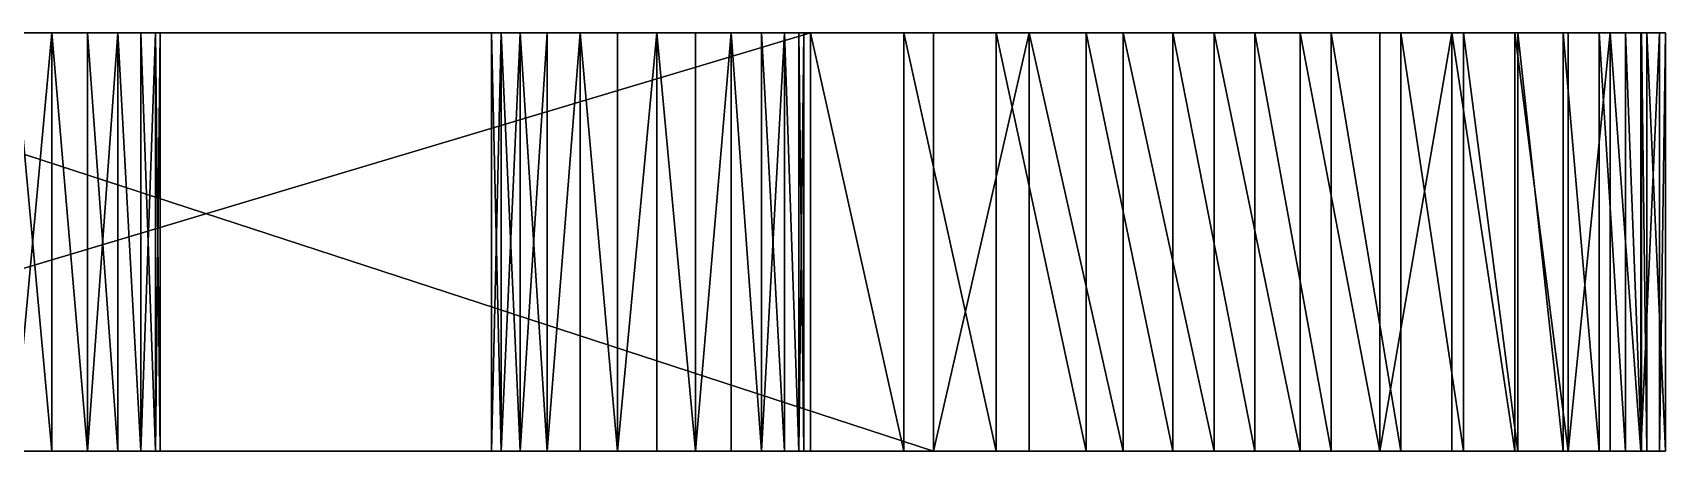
# Model space of a CAD drawing. Header units: metres. Extents: x -5.7 to 75.9, y 0 to 4.
# Drawn here: x 60.28 to 75.89, y 0 to 4 of the extents above; entities that cross this region are included whole.
import ezdxf

# ---------------------------------------------------------------- set-up
doc = ezdxf.new("R2010")
doc.units = ezdxf.units.M

msp = doc.modelspace()

# ---------------------------------------------------------------- linework, layer by layer
for points in [[(51.791359, 4, 67.041039), (51.652943, 4, 67.390633), (67.718262, 4, 78.862305)], [(51.652943, 4, 67.390633), (54.348534, 4, 78.862305), (67.718262, 4, 78.862305)], [(51.791359, 4, 67.041039), (67.718262, 4, 78.862305), (60.094185, 4, 58.99704)], [(54.348534, 4, 78.862305), (54.348534, 0, 78.862305), (67.718262, 4, 78.862305)], [(67.718262, 4, 78.862305), (54.348534, 0, 78.862305), (67.718262, 0, 78.862305)], [(55.689667, 4, 46.3349), (60.463524, 4, 56.073414), (65.516403, 4, 43.227566)], [(65.198936, 4, 43.026096), (55.689667, 4, 46.3349), (65.516403, 4, 43.227566)], [(55.689667, 4, 37.6651), (56.041908, 4, 38.716045), (65.198936, 4, 40.714558)], [(55.689667, 4, 37.6651), (65.198936, 4, 40.714558), (65.516403, 4, 40.513088)], [(60.094185, 4, 27.99704), (55.689667, 4, 37.6651), (60.463524, 4, 27.926584)], [(55.689667, 4, 37.6651), (65.516403, 4, 40.513088), (60.463524, 4, 27.926584)], [(60.094185, 4, 56.00296), (60.463524, 4, 56.073414), (55.689667, 4, 46.3349)], [(56.041908, 4, 45.283955), (55.689667, 4, 46.3349), (65.198936, 4, 43.026096)], [(56.295677, 4, 44.204994), (56.041908, 4, 45.283955), (64.941551, 4, 42.752007)], [(56.041908, 4, 38.716045), (56.295677, 4, 39.795006), (64.941551, 4, 40.988647)], [(56.041908, 4, 38.716045), (64.941551, 4, 40.988647), (65.198936, 4, 40.714558)], [(56.041908, 4, 45.283955), (65.198936, 4, 43.026096), (64.941551, 4, 42.752007)], [(56.295677, 4, 44.204994), (64.941551, 4, 42.752007), (64.760406, 4, 42.422512)], [(56.448811, 4, 43.10722), (56.295677, 4, 44.204994), (64.760406, 4, 42.422512)], [(56.295677, 4, 39.795006), (56.448811, 4, 40.89278), (64.760406, 4, 41.318142)], [(56.295677, 4, 39.795006), (64.760406, 4, 41.318142), (64.941551, 4, 40.988647)], [(56.448811, 4, 43.10722), (64.760406, 4, 42.422512), (64.666901, 4, 42.058327)], [(56.5, 4, 42), (56.448811, 4, 43.10722), (64.666901, 4, 42.058327)], [(56.448811, 4, 40.89278), (56.5, 4, 42), (64.666901, 4, 41.682327)], [(56.448811, 4, 40.89278), (64.666901, 4, 41.682327), (64.760406, 4, 41.318142)], [(56.5, 4, 42), (64.666901, 4, 42.058327), (64.666901, 4, 41.682327)], [(68.894814, 4, 6.651855), (68.894814, 0, 6.651855), (56.635822, 4, 6.651855)], [(56.635822, 4, 6.651855), (68.894814, 0, 6.651855), (56.635822, 0, 6.651855)], [(60.094185, 4, 25.00296), (60.463524, 4, 25.073416), (56.635822, 4, 6.651855)], [(56.635822, 4, 6.651855), (60.463524, 4, 25.073416), (68.894814, 4, 6.651855)], [(60.094185, 4, 58.99704), (60.463524, 4, 58.926586), (60.094185, 0, 58.99704)], [(60.463524, 4, 58.926586), (60.463524, 0, 58.926586), (60.094185, 0, 58.99704)], [(60.094185, 4, 56.00296), (60.094185, 0, 56.00296), (60.463524, 0, 56.073414)], [(60.463524, 4, 56.073414), (60.094185, 4, 56.00296), (60.463524, 0, 56.073414)], [(60.463524, 4, 25.073416), (60.094185, 0, 25.00296), (60.463524, 0, 25.073416)], [(60.094185, 4, 27.99704), (60.463524, 4, 27.926584), (60.463524, 0, 27.926584)], [(60.094185, 4, 27.99704), (60.463524, 0, 27.926584), (60.094185, 0, 27.99704)], [(60.463524, 4, 25.073416), (60.094185, 4, 25.00296), (60.094185, 0, 25.00296)], [(60.094185, 4, 58.99704), (67.718262, 4, 78.862305), (60.463524, 4, 58.926586)], [(60.463524, 4, 56.073414), (60.463524, 0, 56.073414), (60.803741, 0, 56.233509)], [(60.803741, 4, 56.233509), (60.463524, 4, 56.073414), (60.803741, 0, 56.233509)], [(60.463524, 4, 58.926586), (60.803741, 4, 58.766491), (60.803741, 0, 58.766491)], [(60.463524, 4, 58.926586), (60.803741, 0, 58.766491), (60.463524, 0, 58.926586)], [(60.463524, 4, 25.073416), (60.463524, 0, 25.073416), (60.803741, 0, 25.233509)], [(60.803741, 4, 25.233509), (60.463524, 4, 25.073416), (60.803741, 0, 25.233509)], [(60.463524, 4, 27.926584), (60.803741, 4, 27.766491), (60.803741, 0, 27.766491)], [(60.463524, 4, 27.926584), (60.803741, 0, 27.766491), (60.463524, 0, 27.926584)], [(60.463524, 4, 56.073414), (60.803741, 4, 56.233509), (65.874001, 4, 43.343758)], [(65.516403, 4, 43.227566), (60.463524, 4, 56.073414), (65.874001, 4, 43.343758)], [(60.463524, 4, 58.926586), (67.718262, 4, 78.862305), (60.803741, 4, 58.766491)], [(60.463524, 4, 27.926584), (65.516403, 4, 40.513088), (60.803741, 4, 27.766491)], [(60.463524, 4, 25.073416), (60.803741, 4, 25.233509), (68.894814, 4, 6.651855)], [(61.093452, 4, 56.473179), (60.803741, 4, 56.233509), (60.803741, 0, 56.233509)], [(61.093452, 4, 56.473179), (60.803741, 0, 56.233509), (61.093452, 0, 56.473179)], [(60.803741, 4, 58.766491), (61.093452, 4, 58.526821), (60.803741, 0, 58.766491)], [(61.093452, 4, 58.526821), (61.093452, 0, 58.526821), (60.803741, 0, 58.766491)], [(60.803741, 4, 25.233509), (60.803741, 0, 25.233509), (61.093452, 0, 25.473179)], [(61.093452, 4, 25.473179), (60.803741, 4, 25.233509), (61.093452, 0, 25.473179)], [(60.803741, 4, 27.766491), (61.093452, 4, 27.526821), (60.803741, 0, 27.766491)], [(61.093452, 4, 27.526821), (61.093452, 0, 27.526821), (60.803741, 0, 27.766491)], [(60.803741, 4, 56.233509), (61.093452, 4, 56.473179), (66.24926, 4, 43.367367)], [(65.874001, 4, 43.343758), (60.803741, 4, 56.233509), (66.24926, 4, 43.367367)], [(60.803741, 4, 58.766491), (67.718262, 4, 78.862305), (75.718224, 4, 70.886993)], [(61.093452, 4, 58.526821), (60.803741, 4, 58.766491), (75.718224, 4, 70.886993)], [(65.516403, 4, 40.513088), (65.874001, 4, 40.396896), (60.803741, 4, 27.766491)], [(60.803741, 4, 27.766491), (65.874001, 4, 40.396896), (61.093452, 4, 27.526821)], [(60.803741, 4, 25.233509), (61.093452, 4, 25.473179), (75.894783, 4, 13.673457)], [(60.803741, 4, 25.233509), (75.894783, 4, 13.673457), (68.894814, 4, 6.651855)], [(61.093452, 4, 56.473179), (61.093452, 0, 56.473179), (61.314461, 0, 56.77737)], [(61.314461, 4, 56.77737), (61.093452, 4, 56.473179), (61.314461, 0, 56.77737)], [(61.093452, 4, 58.526821), (61.314461, 4, 58.22263), (61.314461, 0, 58.22263)], [(61.093452, 4, 58.526821), (61.314461, 0, 58.22263), (61.093452, 0, 58.526821)], [(61.314461, 4, 25.777369), (61.093452, 4, 25.473179), (61.314461, 0, 25.777369)], [(61.093452, 4, 25.473179), (61.093452, 0, 25.473179), (61.314461, 0, 25.777369)], [(61.093452, 4, 27.526821), (61.314461, 4, 27.222631), (61.314461, 0, 27.222631)], [(61.093452, 4, 27.526821), (61.314461, 0, 27.222631), (61.093452, 0, 27.526821)], [(61.093452, 4, 56.473179), (61.314461, 4, 56.77737), (66.618599, 4, 43.296913)], [(66.24926, 4, 43.367367), (61.093452, 4, 56.473179), (66.618599, 4, 43.296913)], [(61.314461, 4, 58.22263), (61.093452, 4, 58.526821), (75.718224, 4, 70.886993)], [(65.874001, 4, 40.396896), (66.24926, 4, 40.373287), (61.093452, 4, 27.526821)], [(61.093452, 4, 27.526821), (66.24926, 4, 40.373287), (61.314461, 4, 27.222631)], [(61.093452, 4, 25.473179), (61.314461, 4, 25.777369), (75.894783, 4, 13.673457)], [(61.314461, 4, 58.22263), (61.452873, 4, 57.873035), (61.452873, 0, 57.873035)], [(61.452873, 4, 57.126965), (61.314461, 4, 56.77737), (61.314461, 0, 56.77737)], [(61.314461, 4, 58.22263), (61.452873, 0, 57.873035), (61.314461, 0, 58.22263)], [(61.452873, 4, 57.126965), (61.314461, 0, 56.77737), (61.452873, 0, 57.126965)], [(61.452873, 4, 26.126965), (61.314461, 4, 25.777369), (61.314461, 0, 25.777369)], [(61.314461, 4, 27.222631), (61.452873, 4, 26.873035), (61.314461, 0, 27.222631)], [(61.452873, 4, 26.873035), (61.452873, 0, 26.873035), (61.314461, 0, 27.222631)], [(61.452873, 4, 26.126965), (61.314461, 0, 25.777369), (61.452873, 0, 26.126965)], [(61.314461, 4, 56.77737), (61.452873, 4, 57.126965), (66.958817, 4, 43.136818)], [(66.618599, 4, 43.296913), (61.314461, 4, 56.77737), (66.958817, 4, 43.136818)], [(61.452873, 4, 57.873035), (61.314461, 4, 58.22263), (75.718224, 4, 70.886993)], [(66.24926, 4, 40.373287), (66.618599, 4, 40.443741), (61.314461, 4, 27.222631)], [(61.314461, 4, 27.222631), (66.618599, 4, 40.443741), (61.452873, 4, 26.873035)], [(61.314461, 4, 25.777369), (61.452873, 4, 26.126965), (75.894783, 4, 13.673457)], [(61.452873, 4, 57.873035), (61.5, 4, 57.5), (61.5, 0, 57.5)], [(61.452873, 4, 57.873035), (61.5, 0, 57.5), (61.452873, 0, 57.873035)], [(61.5, 4, 57.5), (61.452873, 4, 57.126965), (61.452873, 0, 57.126965)], [(61.5, 4, 57.5), (61.452873, 0, 57.126965), (61.5, 0, 57.5)], [(61.452873, 4, 26.873035), (61.5, 4, 26.5), (61.452873, 0, 26.873035)], [(61.5, 4, 26.5), (61.5, 0, 26.5), (61.452873, 0, 26.873035)], [(61.5, 4, 26.5), (61.452873, 4, 26.126965), (61.452873, 0, 26.126965)], [(61.5, 4, 26.5), (61.452873, 0, 26.126965), (61.5, 0, 26.5)], [(61.452873, 4, 57.126965), (75.718224, 4, 70.886993), (66.958817, 4, 43.136818)], [(61.452873, 4, 57.126965), (61.5, 4, 57.5), (75.718224, 4, 70.886993)], [(61.5, 4, 57.5), (61.452873, 4, 57.873035), (75.718224, 4, 70.886993)], [(66.618599, 4, 40.443741), (66.958817, 4, 40.603836), (61.452873, 4, 26.873035)], [(61.452873, 4, 26.873035), (66.958817, 4, 40.603836), (75.894783, 4, 13.673457)], [(61.5, 4, 26.5), (61.452873, 4, 26.873035), (75.894783, 4, 13.673457)], [(61.452873, 4, 26.126965), (61.5, 4, 26.5), (75.894783, 4, 13.673457)], [(64.760406, 4, 42.422512), (64.760406, 0, 42.422512), (64.666901, 0, 42.058327)], [(64.666901, 4, 42.058327), (64.760406, 4, 42.422512), (64.666901, 0, 42.058327)], [(64.666901, 4, 42.058327), (64.666901, 0, 42.058327), (64.666901, 0, 41.682327)], [(64.666901, 4, 41.682327), (64.666901, 4, 42.058327), (64.666901, 0, 41.682327)], [(64.666901, 4, 41.682327), (64.666901, 0, 41.682327), (64.760406, 0, 41.318142)], [(64.760406, 4, 41.318142), (64.666901, 4, 41.682327), (64.760406, 0, 41.318142)], [(64.760406, 4, 42.422512), (64.941551, 4, 42.752007), (64.760406, 0, 42.422512)], [(64.941551, 4, 42.752007), (64.941551, 0, 42.752007), (64.760406, 0, 42.422512)], [(64.760406, 4, 41.318142), (64.760406, 0, 41.318142), (64.941551, 0, 40.988647)], [(64.941551, 4, 40.988647), (64.760406, 4, 41.318142), (64.941551, 0, 40.988647)], [(64.941551, 4, 42.752007), (65.198936, 4, 43.026096), (64.941551, 0, 42.752007)], [(65.198936, 4, 43.026096), (65.198936, 0, 43.026096), (64.941551, 0, 42.752007)], [(64.941551, 4, 40.988647), (64.941551, 0, 40.988647), (65.198936, 0, 40.714558)], [(65.198936, 4, 40.714558), (64.941551, 4, 40.988647), (65.198936, 0, 40.714558)], [(65.198936, 4, 43.026096), (65.516403, 4, 43.227566), (65.198936, 0, 43.026096)], [(65.516403, 4, 43.227566), (65.516403, 0, 43.227566), (65.198936, 0, 43.026096)], [(65.516403, 4, 40.513088), (65.198936, 4, 40.714558), (65.198936, 0, 40.714558)], [(65.516403, 4, 40.513088), (65.198936, 0, 40.714558), (65.516403, 0, 40.513088)], [(65.516403, 4, 43.227566), (65.874001, 4, 43.343758), (65.874001, 0, 43.343758)], [(65.516403, 4, 43.227566), (65.874001, 0, 43.343758), (65.516403, 0, 43.227566)], [(65.516403, 4, 40.513088), (65.516403, 0, 40.513088), (65.874001, 0, 40.396896)], [(65.874001, 4, 40.396896), (65.516403, 4, 40.513088), (65.874001, 0, 40.396896)], [(65.874001, 4, 43.343758), (66.24926, 4, 43.367367), (65.874001, 0, 43.343758)], [(66.24926, 4, 43.367367), (66.24926, 0, 43.367367), (65.874001, 0, 43.343758)], [(66.24926, 4, 40.373287), (65.874001, 4, 40.396896), (65.874001, 0, 40.396896)], [(66.24926, 4, 40.373287), (65.874001, 0, 40.396896), (66.24926, 0, 40.373287)], [(66.24926, 4, 40.373287), (66.24926, 0, 40.373287), (66.618599, 0, 40.443741)], [(66.618599, 4, 40.443741), (66.24926, 4, 40.373287), (66.618599, 0, 40.443741)], [(66.24926, 4, 43.367367), (66.618599, 4, 43.296913), (66.618599, 0, 43.296913)], [(66.24926, 4, 43.367367), (66.618599, 0, 43.296913), (66.24926, 0, 43.367367)], [(66.958817, 4, 40.603836), (66.618599, 4, 40.443741), (66.618599, 0, 40.443741)], [(66.958817, 4, 40.603836), (66.618599, 0, 40.443741), (66.958817, 0, 40.603836)], [(66.618599, 4, 43.296913), (66.958817, 4, 43.136818), (66.618599, 0, 43.296913)], [(66.958817, 4, 43.136818), (66.958817, 0, 43.136818), (66.618599, 0, 43.296913)], [(66.958817, 4, 40.603836), (66.958817, 0, 40.603836), (67.248528, 0, 40.843506)], [(67.248528, 4, 40.843506), (66.958817, 4, 40.603836), (67.248528, 0, 40.843506)], [(66.958817, 4, 43.136818), (67.248528, 4, 42.897148), (67.248528, 0, 42.897148)], [(66.958817, 4, 43.136818), (67.248528, 0, 42.897148), (66.958817, 0, 43.136818)], [(66.958817, 4, 43.136818), (75.718224, 4, 70.886993), (67.248528, 4, 42.897148)], [(66.958817, 4, 40.603836), (67.248528, 4, 40.843506), (75.894783, 4, 13.673457)], [(67.469536, 4, 41.147697), (67.248528, 4, 40.843506), (67.248528, 0, 40.843506)], [(67.469536, 4, 41.147697), (67.248528, 0, 40.843506), (67.469536, 0, 41.147697)], [(67.248528, 4, 42.897148), (67.469536, 4, 42.592957), (67.469536, 0, 42.592957)], [(67.248528, 4, 42.897148), (67.469536, 0, 42.592957), (67.248528, 0, 42.897148)], [(67.248528, 4, 42.897148), (75.718224, 4, 70.886993), (67.469536, 4, 42.592957)], [(67.248528, 4, 40.843506), (67.469536, 4, 41.147697), (75.894783, 4, 13.673457)], [(67.469536, 4, 42.592957), (67.607948, 4, 42.243362), (67.607948, 0, 42.243362)], [(67.469536, 4, 42.592957), (67.607948, 0, 42.243362), (67.469536, 0, 42.592957)], [(67.469536, 4, 41.147697), (67.469536, 0, 41.147697), (67.607948, 0, 41.497292)], [(67.607948, 4, 41.497292), (67.469536, 4, 41.147697), (67.607948, 0, 41.497292)], [(67.469536, 4, 42.592957), (75.718224, 4, 70.886993), (67.607948, 4, 42.243362)], [(67.469536, 4, 41.147697), (67.607948, 4, 41.497292), (75.894783, 4, 13.673457)], [(67.607948, 4, 42.243362), (67.655075, 4, 41.870327), (67.655075, 0, 41.870327)], [(67.607948, 4, 42.243362), (67.655075, 0, 41.870327), (67.607948, 0, 42.243362)], [(67.655075, 4, 41.870327), (67.607948, 4, 41.497292), (67.607948, 0, 41.497292)], [(67.655075, 4, 41.870327), (67.607948, 0, 41.497292), (67.655075, 0, 41.870327)], [(67.607948, 4, 42.243362), (75.718224, 4, 70.886993), (67.655075, 4, 41.870327)], [(67.607948, 4, 41.497292), (67.655075, 4, 41.870327), (75.894783, 4, 13.673457)], [(67.655075, 4, 41.870327), (75.718224, 4, 70.886993), (75.894783, 4, 13.673457)], [(67.718262, 0, 78.862305), (68.612221, 0, 78.812195), (67.718262, 4, 78.862305)], [(68.612221, 0, 78.812195), (68.612221, 4, 78.812195), (67.718262, 4, 78.862305)], [(67.718262, 4, 78.862305), (70.355499, 4, 78.415115), (74.483597, 4, 75.131989)], [(67.718262, 4, 78.862305), (74.483597, 4, 75.131989), (75.512947, 4, 72.663094)], [(67.718262, 4, 78.862305), (75.512947, 4, 72.663094), (75.718224, 4, 70.886993)], [(67.718262, 4, 78.862305), (68.612221, 4, 78.812195), (70.355499, 4, 78.415115)], [(68.612221, 0, 78.812195), (69.494987, 0, 78.662506), (68.612221, 4, 78.812195)], [(69.494987, 0, 78.662506), (69.494987, 4, 78.662506), (68.612221, 4, 78.812195)], [(68.612221, 4, 78.812195), (69.494987, 4, 78.662506), (70.355499, 4, 78.415115)], [(69.81028, 4, 6.711976), (69.81028, 0, 6.711976), (68.894814, 0, 6.651855)], [(68.894814, 4, 6.651855), (69.81028, 4, 6.711976), (68.894814, 0, 6.651855)], [(68.894814, 4, 6.651855), (75.894783, 4, 13.673457), (75.660934, 4, 11.857516)], [(69.81028, 4, 6.711976), (68.894814, 4, 6.651855), (70.710022, 4, 6.891307)], [(68.894814, 4, 6.651855), (75.660934, 4, 11.857516), (72.401047, 4, 7.593281)], [(70.710022, 4, 6.891307), (68.894814, 4, 6.651855), (72.401047, 4, 7.593281)], [(69.494987, 0, 78.662506), (70.355499, 0, 78.415115), (69.494987, 4, 78.662506)], [(70.355499, 0, 78.415115), (70.355499, 4, 78.415115), (69.494987, 4, 78.662506)], [(69.81028, 4, 6.711976), (70.710022, 0, 6.891307), (69.81028, 0, 6.711976)], [(69.81028, 4, 6.711976), (70.710022, 4, 6.891307), (70.710022, 0, 6.891307)], [(70.355499, 0, 78.415115), (71.182968, 0, 78.073112), (70.355499, 4, 78.415115)], [(71.182968, 0, 78.073112), (71.182968, 4, 78.073112), (70.355499, 4, 78.415115)], [(70.355499, 4, 78.415115), (72.697899, 4, 77.123543), (74.483597, 4, 75.131989)], [(70.355499, 4, 78.415115), (71.182968, 4, 78.073112), (71.967049, 4, 77.640785)], [(70.355499, 4, 78.415115), (71.967049, 4, 77.640785), (72.697899, 4, 77.123543)], [(70.710022, 4, 6.891307), (71.57859, 0, 7.186767), (70.710022, 0, 6.891307)], [(70.710022, 4, 6.891307), (71.57859, 4, 7.186767), (71.57859, 0, 7.186767)], [(71.57859, 4, 7.186767), (70.710022, 4, 6.891307), (72.401047, 4, 7.593281)], [(71.182968, 0, 78.073112), (71.967049, 0, 77.640785), (71.182968, 4, 78.073112)], [(71.967049, 0, 77.640785), (71.967049, 4, 77.640785), (71.182968, 4, 78.073112)], [(71.57859, 4, 7.186767), (72.401047, 0, 7.593281), (71.57859, 0, 7.186767)], [(71.57859, 4, 7.186767), (72.401047, 4, 7.593281), (72.401047, 0, 7.593281)], [(71.967049, 0, 77.640785), (72.697899, 0, 77.123543), (71.967049, 4, 77.640785)], [(72.697899, 0, 77.123543), (72.697899, 4, 77.123543), (71.967049, 4, 77.640785)], [(72.401047, 4, 7.593281), (73.163284, 0, 8.103866), (72.401047, 0, 7.593281)], [(72.401047, 4, 7.593281), (73.163284, 4, 8.103866), (73.163284, 0, 8.103866)], [(75.660934, 4, 11.857516), (75.368156, 4, 10.988047), (72.401047, 4, 7.593281)], [(72.401047, 4, 7.593281), (75.368156, 4, 10.988047), (74.455948, 4, 9.400529)], [(72.401047, 4, 7.593281), (74.455948, 4, 9.400529), (73.163284, 4, 8.103866)], [(72.697899, 0, 77.123543), (73.366379, 0, 76.527878), (72.697899, 4, 77.123543)], [(73.366379, 0, 76.527878), (73.366379, 4, 76.527878), (72.697899, 4, 77.123543)], [(72.697899, 4, 77.123543), (73.366379, 4, 76.527878), (74.483597, 4, 75.131989)], [(73.852196, 4, 8.709751), (73.852196, 0, 8.709751), (73.163284, 0, 8.103866)], [(73.163284, 4, 8.103866), (73.852196, 4, 8.709751), (73.163284, 0, 8.103866)], [(73.163284, 4, 8.103866), (74.455948, 4, 9.400529), (73.852196, 4, 8.709751)], [(73.366379, 0, 76.527878), (73.964104, 0, 75.861244), (73.366379, 4, 76.527878)], [(73.964104, 0, 75.861244), (73.964104, 4, 75.861244), (73.366379, 4, 76.527878)], [(73.366379, 4, 76.527878), (73.964104, 4, 75.861244), (74.483597, 4, 75.131989)], [(73.852196, 4, 8.709751), (74.455948, 0, 9.400529), (73.852196, 0, 8.709751)], [(73.852196, 4, 8.709751), (74.455948, 4, 9.400529), (74.455948, 0, 9.400529)], [(73.964104, 0, 75.861244), (74.483597, 0, 75.131989), (73.964104, 4, 75.861244)], [(74.483597, 0, 75.131989), (74.483597, 4, 75.131989), (73.964104, 4, 75.861244)], [(74.455948, 4, 9.400529), (74.96418, 0, 10.164334), (74.455948, 0, 9.400529)], [(74.455948, 4, 9.400529), (74.96418, 4, 10.164334), (74.96418, 0, 10.164334)], [(75.368156, 4, 10.988047), (74.96418, 4, 10.164334), (74.455948, 4, 9.400529)], [(74.483597, 0, 75.131989), (74.918343, 0, 74.349251), (74.483597, 4, 75.131989)], [(74.918343, 0, 74.349251), (74.918343, 4, 74.349251), (74.483597, 4, 75.131989)], [(74.483597, 4, 75.131989), (74.918343, 4, 74.349251), (75.512947, 4, 72.663094)], [(74.918343, 0, 74.349251), (75.262894, 0, 73.522835), (74.918343, 4, 74.349251)], [(75.262894, 0, 73.522835), (75.262894, 4, 73.522835), (74.918343, 4, 74.349251)], [(74.918343, 4, 74.349251), (75.262894, 4, 73.522835), (75.512947, 4, 72.663094)], [(75.368156, 4, 10.988047), (75.368156, 0, 10.988047), (74.96418, 0, 10.164334)], [(74.96418, 4, 10.164334), (75.368156, 4, 10.988047), (74.96418, 0, 10.164334)], [(75.262894, 0, 73.522835), (75.512947, 0, 72.663094), (75.262894, 4, 73.522835)], [(75.512947, 0, 72.663094), (75.512947, 4, 72.663094), (75.262894, 4, 73.522835)], [(75.368156, 4, 10.988047), (75.660934, 0, 11.857516), (75.368156, 0, 10.988047)], [(75.368156, 4, 10.988047), (75.660934, 4, 11.857516), (75.660934, 0, 11.857516)], [(75.512947, 0, 72.663094), (75.665359, 0, 71.780792), (75.512947, 4, 72.663094)], [(75.665359, 0, 71.780792), (75.665359, 4, 71.780792), (75.512947, 4, 72.663094)], [(75.512947, 4, 72.663094), (75.665359, 4, 71.780792), (75.718224, 4, 70.886993)], [(75.837486, 4, 12.757808), (75.837486, 0, 12.757808), (75.660934, 0, 11.857516)], [(75.660934, 4, 11.857516), (75.837486, 4, 12.757808), (75.660934, 0, 11.857516)], [(75.894783, 4, 13.673457), (75.837486, 4, 12.757808), (75.660934, 4, 11.857516)], [(75.665359, 0, 71.780792), (75.718224, 0, 70.886993), (75.665359, 4, 71.780792)], [(75.718224, 0, 70.886993), (75.718224, 4, 70.886993), (75.665359, 4, 71.780792)], [(75.718224, 4, 70.886993), (75.718224, 0, 70.886993), (75.894783, 0, 13.673457)], [(75.894783, 4, 13.673457), (75.718224, 4, 70.886993), (75.894783, 0, 13.673457)], [(75.894783, 4, 13.673457), (75.894783, 0, 13.673457), (75.837486, 0, 12.757808)], [(75.837486, 4, 12.757808), (75.894783, 4, 13.673457), (75.837486, 0, 12.757808)], [(67.718262, 0, 78.862305), (54.348534, 0, 78.862305), (51.652943, 0, 67.390633)], [(67.718262, 0, 78.862305), (51.652943, 0, 67.390633), (51.791359, 0, 67.041039)], [(60.094185, 0, 58.99704), (67.718262, 0, 78.862305), (51.791359, 0, 67.041039)], [(65.198936, 0, 43.026096), (55.689667, 0, 46.3349), (56.041908, 0, 45.283955)], [(65.516403, 0, 43.227566), (60.463524, 0, 56.073414), (55.689667, 0, 46.3349)], [(65.516403, 0, 43.227566), (55.689667, 0, 46.3349), (65.198936, 0, 43.026096)], [(65.198936, 0, 40.714558), (56.041908, 0, 38.716045), (55.689667, 0, 37.6651)], [(65.516403, 0, 40.513088), (65.198936, 0, 40.714558), (55.689667, 0, 37.6651)], [(60.463524, 0, 27.926584), (65.516403, 0, 40.513088), (55.689667, 0, 37.6651)], [(60.463524, 0, 27.926584), (55.689667, 0, 37.6651), (60.094185, 0, 27.99704)], [(55.689667, 0, 46.3349), (60.463524, 0, 56.073414), (60.094185, 0, 56.00296)], [(64.941551, 0, 42.752007), (56.041908, 0, 45.283955), (56.295677, 0, 44.204994)], [(64.941551, 0, 42.752007), (65.198936, 0, 43.026096), (56.041908, 0, 45.283955)], [(64.941551, 0, 40.988647), (56.295677, 0, 39.795006), (56.041908, 0, 38.716045)], [(65.198936, 0, 40.714558), (64.941551, 0, 40.988647), (56.041908, 0, 38.716045)], [(64.760406, 0, 42.422512), (64.941551, 0, 42.752007), (56.295677, 0, 44.204994)], [(64.760406, 0, 42.422512), (56.295677, 0, 44.204994), (56.448811, 0, 43.10722)], [(64.760406, 0, 41.318142), (56.448811, 0, 40.89278), (56.295677, 0, 39.795006)], [(64.941551, 0, 40.988647), (64.760406, 0, 41.318142), (56.295677, 0, 39.795006)], [(64.666901, 0, 42.058327), (56.448811, 0, 43.10722), (56.5, 0, 42)], [(64.666901, 0, 42.058327), (64.760406, 0, 42.422512), (56.448811, 0, 43.10722)], [(64.666901, 0, 41.682327), (56.5, 0, 42), (56.448811, 0, 40.89278)], [(64.760406, 0, 41.318142), (64.666901, 0, 41.682327), (56.448811, 0, 40.89278)], [(64.666901, 0, 41.682327), (64.666901, 0, 42.058327), (56.5, 0, 42)], [(56.635822, 0, 6.651855), (60.463524, 0, 25.073416), (60.094185, 0, 25.00296)], [(68.894814, 0, 6.651855), (60.463524, 0, 25.073416), (56.635822, 0, 6.651855)], [(60.463524, 0, 58.926586), (67.718262, 0, 78.862305), (60.094185, 0, 58.99704)], [(68.894814, 0, 6.651855), (60.803741, 0, 25.233509), (60.463524, 0, 25.073416)], [(65.874001, 0, 43.343758), (60.803741, 0, 56.233509), (60.463524, 0, 56.073414)], [(65.874001, 0, 43.343758), (60.463524, 0, 56.073414), (65.516403, 0, 43.227566)], [(60.803741, 0, 58.766491), (67.718262, 0, 78.862305), (60.463524, 0, 58.926586)], [(60.803741, 0, 27.766491), (65.516403, 0, 40.513088), (60.463524, 0, 27.926584)], [(75.894783, 0, 13.673457), (61.093452, 0, 25.473179), (60.803741, 0, 25.233509)], [(68.894814, 0, 6.651855), (75.894783, 0, 13.673457), (60.803741, 0, 25.233509)], [(66.24926, 0, 43.367367), (61.093452, 0, 56.473179), (60.803741, 0, 56.233509)], [(66.24926, 0, 43.367367), (60.803741, 0, 56.233509), (65.874001, 0, 43.343758)], [(75.718224, 0, 70.886993), (67.718262, 0, 78.862305), (60.803741, 0, 58.766491)], [(75.718224, 0, 70.886993), (60.803741, 0, 58.766491), (61.093452, 0, 58.526821)], [(60.803741, 0, 27.766491), (65.874001, 0, 40.396896), (65.516403, 0, 40.513088)], [(61.093452, 0, 27.526821), (65.874001, 0, 40.396896), (60.803741, 0, 27.766491)], [(75.894783, 0, 13.673457), (61.314461, 0, 25.777369), (61.093452, 0, 25.473179)], [(66.618599, 0, 43.296913), (61.093452, 0, 56.473179), (66.24926, 0, 43.367367)], [(66.618599, 0, 43.296913), (61.314461, 0, 56.77737), (61.093452, 0, 56.473179)], [(75.718224, 0, 70.886993), (61.093452, 0, 58.526821), (61.314461, 0, 58.22263)], [(61.093452, 0, 27.526821), (66.24926, 0, 40.373287), (65.874001, 0, 40.396896)], [(61.314461, 0, 27.222631), (66.24926, 0, 40.373287), (61.093452, 0, 27.526821)], [(75.894783, 0, 13.673457), (61.452873, 0, 26.126965), (61.314461, 0, 25.777369)], [(66.958817, 0, 43.136818), (61.314461, 0, 56.77737), (66.618599, 0, 43.296913)], [(66.958817, 0, 43.136818), (61.452873, 0, 57.126965), (61.314461, 0, 56.77737)], [(75.718224, 0, 70.886993), (61.314461, 0, 58.22263), (61.452873, 0, 57.873035)], [(61.314461, 0, 27.222631), (66.618599, 0, 40.443741), (66.24926, 0, 40.373287)], [(61.452873, 0, 26.873035), (66.618599, 0, 40.443741), (61.314461, 0, 27.222631)], [(75.894783, 0, 13.673457), (61.452873, 0, 26.873035), (61.5, 0, 26.5)], [(75.894783, 0, 13.673457), (66.958817, 0, 40.603836), (61.452873, 0, 26.873035)], [(75.894783, 0, 13.673457), (61.5, 0, 26.5), (61.452873, 0, 26.126965)], [(66.958817, 0, 43.136818), (75.718224, 0, 70.886993), (61.452873, 0, 57.126965)], [(75.718224, 0, 70.886993), (61.452873, 0, 57.873035), (61.5, 0, 57.5)], [(75.718224, 0, 70.886993), (61.5, 0, 57.5), (61.452873, 0, 57.126965)], [(61.452873, 0, 26.873035), (66.958817, 0, 40.603836), (66.618599, 0, 40.443741)], [(75.894783, 0, 13.673457), (67.248528, 0, 40.843506), (66.958817, 0, 40.603836)], [(67.248528, 0, 42.897148), (75.718224, 0, 70.886993), (66.958817, 0, 43.136818)], [(75.894783, 0, 13.673457), (67.469536, 0, 41.147697), (67.248528, 0, 40.843506)], [(67.469536, 0, 42.592957), (75.718224, 0, 70.886993), (67.248528, 0, 42.897148)], [(75.894783, 0, 13.673457), (67.607948, 0, 41.497292), (67.469536, 0, 41.147697)], [(67.607948, 0, 42.243362), (75.718224, 0, 70.886993), (67.469536, 0, 42.592957)], [(75.894783, 0, 13.673457), (67.655075, 0, 41.870327), (67.607948, 0, 41.497292)], [(67.655075, 0, 41.870327), (75.718224, 0, 70.886993), (67.607948, 0, 42.243362)], [(75.894783, 0, 13.673457), (75.718224, 0, 70.886993), (67.655075, 0, 41.870327)], [(75.718224, 0, 70.886993), (68.612221, 0, 78.812195), (67.718262, 0, 78.862305)], [(75.665359, 0, 71.780792), (72.697899, 0, 77.123543), (68.612221, 0, 78.812195)], [(75.718224, 0, 70.886993), (75.665359, 0, 71.780792), (68.612221, 0, 78.812195)], [(70.355499, 0, 78.415115), (69.494987, 0, 78.662506), (68.612221, 0, 78.812195)], [(72.697899, 0, 77.123543), (70.355499, 0, 78.415115), (68.612221, 0, 78.812195)], [(75.660934, 0, 11.857516), (75.894783, 0, 13.673457), (68.894814, 0, 6.651855)], [(70.710022, 0, 6.891307), (68.894814, 0, 6.651855), (69.81028, 0, 6.711976)], [(72.401047, 0, 7.593281), (75.660934, 0, 11.857516), (68.894814, 0, 6.651855)], [(72.401047, 0, 7.593281), (68.894814, 0, 6.651855), (70.710022, 0, 6.891307)], [(72.697899, 0, 77.123543), (71.182968, 0, 78.073112), (70.355499, 0, 78.415115)], [(72.401047, 0, 7.593281), (70.710022, 0, 6.891307), (71.57859, 0, 7.186767)], [(72.697899, 0, 77.123543), (71.967049, 0, 77.640785), (71.182968, 0, 78.073112)], [(72.401047, 0, 7.593281), (75.368156, 0, 10.988047), (75.660934, 0, 11.857516)], [(74.455948, 0, 9.400529), (75.368156, 0, 10.988047), (72.401047, 0, 7.593281)], [(73.163284, 0, 8.103866), (74.455948, 0, 9.400529), (72.401047, 0, 7.593281)], [(75.512947, 0, 72.663094), (73.366379, 0, 76.527878), (72.697899, 0, 77.123543)], [(75.665359, 0, 71.780792), (75.512947, 0, 72.663094), (72.697899, 0, 77.123543)], [(73.852196, 0, 8.709751), (74.455948, 0, 9.400529), (73.163284, 0, 8.103866)], [(75.262894, 0, 73.522835), (73.964104, 0, 75.861244), (73.366379, 0, 76.527878)], [(75.512947, 0, 72.663094), (75.262894, 0, 73.522835), (73.366379, 0, 76.527878)], [(75.262894, 0, 73.522835), (74.483597, 0, 75.131989), (73.964104, 0, 75.861244)], [(74.455948, 0, 9.400529), (74.96418, 0, 10.164334), (75.368156, 0, 10.988047)], [(75.262894, 0, 73.522835), (74.918343, 0, 74.349251), (74.483597, 0, 75.131989)], [(75.660934, 0, 11.857516), (75.837486, 0, 12.757808), (75.894783, 0, 13.673457)]]:
    msp.add_3dface(points)

doc.saveas('drawing.dxf')
